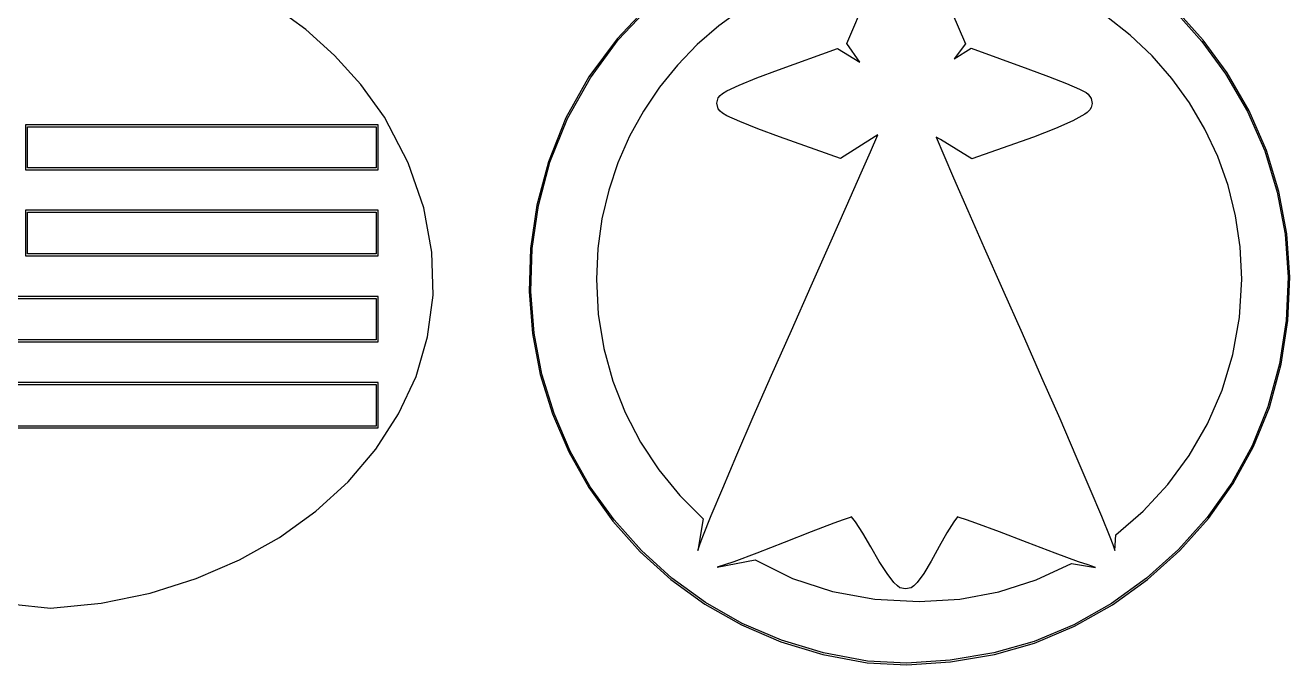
# Model space of a CAD drawing. Extents: x 23 to 528, y 384 to 592.
# Drawn here: x 122.5 to 292.6, y 384.4 to 470.4 of the extents above; entities that cross this region are included whole.
import ezdxf

# ---------------------------------------------------------------- set-up
doc = ezdxf.new("R2010")
doc.units = 0
doc.layers.get('0').update_dxf_attribs({"linetype": 'CONTINUOUS'})

msp = doc.modelspace()

# ---------------------------------------------------------------- linework, layer by layer
at = {"color": 0}
for p, q in [((232.992, 467.974), (236.302, 475.689)), ((245.879, 475.096), (248.961, 467.935)), ((160.255, 469.872), (156.045, 472.916)), ((206.484, 473.244), (202.1, 468.619)), ((202.274, 468.471), (206.64, 473.075)), ((218.907, 472.592), (215.791, 470.341)), ((271.133, 469.12), (267.948, 471.629)), ((277.267, 472.179), (280.778, 468.27)), ((280.954, 468.415), (277.427, 472.338)), ((164.119, 466.39), (160.255, 469.872)), ((215.791, 470.341), (212.892, 467.829)), ((202.1, 468.619), (198.323, 463.508)), ((198.513, 463.381), (202.274, 468.471)), ((212.892, 467.829), (210.225, 465.07)), ((234.775, 465.494), (232.992, 467.974)), ((248.961, 467.935), (247.456, 465.924)), ((274.067, 466.33), (271.133, 469.12)), ((280.778, 468.27), (283.963, 463.913)), ((284.153, 464.037), (280.954, 468.415)), ((167.647, 462.467), (164.119, 466.39)), ((223.798, 464.432), (231.771, 467.325)), ((231.771, 467.325), (234.775, 465.494)), ((247.456, 465.924), (249.718, 467.36)), ((249.718, 467.36), (257.346, 464.584)), ((276.731, 463.278), (274.067, 466.33)), ((210.225, 465.07), (207.808, 462.089)), ((220.918, 463.349), (223.798, 464.432)), ((257.346, 464.584), (260.134, 463.543)), ((198.323, 463.508), (195.221, 457.973)), ((195.427, 457.874), (198.513, 463.381)), ((218.542, 462.375), (220.918, 463.349)), ((260.134, 463.543), (262.534, 462.594)), ((262.534, 462.594), (264.317, 461.818)), ((279.105, 459.983), (276.731, 463.278)), ((283.963, 463.913), (286.906, 458.84)), ((287.109, 458.943), (284.153, 464.037)), ((170.845, 458.089), (167.647, 462.467)), ((207.808, 462.089), (205.659, 458.897)), ((215.698, 460.693), (215.967, 460.992)), ((215.967, 460.992), (216.286, 461.26)), ((216.286, 461.26), (216.864, 461.599)), ((216.864, 461.599), (218.542, 462.375)), ((264.317, 461.818), (264.93, 461.518)), ((264.93, 461.518), (265.179, 461.384)), ((265.179, 461.384), (265.487, 461.151)), ((265.487, 461.151), (265.865, 460.583)), ((215.523, 459.945), (215.698, 460.693)), ((215.696, 459.172), (215.523, 459.945)), ((265.866, 459.38), (265.678, 459.063)), ((265.865, 460.583), (265.994, 459.892)), ((265.994, 459.892), (265.866, 459.38)), ((281.168, 456.473), (279.105, 459.983)), ((174.001, 451.937), (170.845, 458.089)), ((195.221, 457.973), (192.867, 452.081)), ((193.084, 452.011), (195.427, 457.874)), ((205.659, 458.897), (203.791, 455.51)), ((215.973, 458.865), (215.696, 459.172)), ((216.297, 458.597), (215.973, 458.865)), ((216.887, 458.258), (216.297, 458.597)), ((218.598, 457.482), (216.887, 458.258)), ((263.42, 457.563), (261.064, 456.526)), ((265.031, 458.459), (263.42, 457.563)), ((265.345, 458.692), (265.031, 458.459)), ((265.678, 459.063), (265.345, 458.692)), ((286.906, 458.84), (289.224, 453.521)), ((289.436, 453.598), (287.109, 458.943)), ((122.524, 457.041), (122.524, 450.988)), ((169.978, 457.041), (122.524, 457.041)), ((122.789, 456.777), (169.714, 456.777)), ((122.789, 451.252), (122.789, 456.777)), ((169.714, 456.777), (169.714, 451.252)), ((169.978, 450.988), (169.978, 457.041)), ((221.028, 456.509), (218.598, 457.482)), ((223.975, 455.418), (221.028, 456.509)), ((261.064, 456.526), (258.104, 455.404)), ((282.902, 452.759), (281.168, 456.473)), ((203.791, 455.51), (202.227, 451.951)), ((232.144, 452.522), (223.975, 455.418)), ((236.831, 455.482), (232.144, 452.522)), ((236.193, 453.408), (237.199, 455.704)), ((237.199, 455.704), (236.831, 455.482)), ((245.6, 455.048), (245.037, 455.362)), ((245.037, 455.362), (246.054, 452.956)), ((249.841, 452.476), (245.6, 455.048)), ((258.104, 455.404), (249.841, 452.476)), ((234.947, 450.575), (236.193, 453.408)), ((246.054, 452.956), (247.355, 449.926)), ((284.285, 448.864), (282.902, 452.759)), ((289.224, 453.521), (290.908, 448.003)), ((291.128, 448.056), (289.436, 453.598)), ((122.524, 450.988), (169.978, 450.988)), ((169.714, 451.252), (122.789, 451.252)), ((176.101, 445.862), (174.001, 451.937)), ((192.867, 452.081), (191.327, 446.232)), ((191.549, 446.183), (193.084, 452.011)), ((202.227, 451.951), (200.98, 448.232)), ((232.975, 446.112), (234.947, 450.575)), ((247.355, 449.926), (249.269, 445.523)), ((200.98, 448.232), (200.069, 444.373)), ((285.298, 444.81), (284.285, 448.864)), ((290.908, 448.003), (291.954, 442.334)), ((292.179, 442.362), (291.128, 448.056)), ((177.203, 439.914), (176.101, 445.862)), ((191.327, 446.232), (190.475, 440.401)), ((190.7, 440.38), (191.549, 446.183)), ((230.715, 441.011), (232.975, 446.112)), ((122.524, 445.541), (122.524, 439.409)), ((169.978, 445.541), (122.524, 445.541)), ((122.789, 445.273), (169.714, 445.273)), ((122.789, 439.674), (122.789, 445.273)), ((169.714, 445.273), (169.714, 439.674)), ((169.978, 439.409), (169.978, 445.541)), ((200.069, 444.373), (199.51, 440.39)), ((249.269, 445.523), (251.479, 440.489)), ((285.921, 440.612), (285.298, 444.81)), ((291.954, 442.334), (292.354, 436.563)), ((292.579, 436.563), (292.179, 442.362)), ((228.221, 435.391), (230.715, 441.011)), ((251.479, 440.489), (253.93, 434.94)), ((286.133, 436.298), (285.921, 440.612)), ((122.524, 439.409), (169.978, 439.409)), ((169.714, 439.674), (122.789, 439.674)), ((177.36, 434.125), (177.203, 439.914)), ((190.475, 440.401), (190.284, 434.636)), ((190.51, 434.636), (190.7, 440.38)), ((199.51, 440.39), (199.319, 436.298)), ((199.319, 436.298), (199.575, 431.56)), ((225.546, 429.376), (228.221, 435.391)), ((285.827, 431.119), (286.133, 436.298)), ((292.354, 436.563), (292.101, 430.735)), ((292.328, 430.71), (292.579, 436.563)), ((169.978, 433.959), (84.7894, 433.959)), ((85.054, 433.694), (169.714, 433.694)), ((169.714, 433.694), (169.714, 428.096)), ((169.978, 427.831), (169.978, 433.959)), ((176.63, 428.537), (177.36, 434.125)), ((190.284, 434.636), (190.729, 428.974)), ((190.952, 428.999), (190.51, 434.636)), ((253.93, 434.94), (256.571, 429.002)), ((199.575, 431.56), (200.324, 426.967)), ((284.933, 426.124), (285.827, 431.119)), ((292.101, 430.735), (291.193, 424.896)), ((291.417, 424.847), (292.328, 430.71)), ((190.729, 428.974), (191.78, 423.46)), ((191.998, 423.513), (190.952, 428.999)), ((222.88, 423.362), (225.546, 429.376)), ((256.571, 429.002), (259.209, 423.062)), ((84.7894, 427.831), (169.978, 427.831)), ((169.714, 428.096), (85.054, 428.096)), ((175.067, 423.196), (176.63, 428.537)), ((200.324, 426.967), (201.541, 422.55)), ((283.486, 421.34), (284.933, 426.124)), ((193.623, 418.211), (191.998, 423.513)), ((291.193, 424.896), (289.622, 419.096)), ((289.839, 419.022), (291.417, 424.847)), ((169.978, 422.384), (84.7894, 422.384)), ((85.054, 422.12), (169.714, 422.12)), ((169.714, 422.12), (169.714, 416.518)), ((169.978, 416.253), (169.978, 422.384)), ((172.727, 418.137), (175.067, 423.196)), ((191.78, 423.46), (193.413, 418.137)), ((201.541, 422.55), (203.199, 418.334)), ((220.419, 417.742), (222.88, 423.362)), ((259.209, 423.062), (261.647, 417.513)), ((281.521, 416.807), (283.486, 421.34)), ((289.622, 419.096), (287.521, 413.865)), ((287.727, 413.77), (289.839, 419.022)), ((169.667, 413.403), (172.727, 418.137)), ((193.413, 418.137), (195.599, 413.05)), ((195.8, 413.145), (193.623, 418.211)), ((203.199, 418.334), (205.27, 414.348)), ((218.211, 412.637), (220.419, 417.742)), ((261.647, 417.513), (263.832, 412.468)), ((279.072, 412.559), (281.521, 416.807)), ((84.7894, 416.253), (169.978, 416.253)), ((169.714, 416.518), (85.054, 416.518)), ((165.941, 409.028), (169.667, 413.403)), ((205.27, 414.348), (207.728, 410.616)), ((287.521, 413.865), (284.784, 408.887)), ((284.978, 408.767), (287.727, 413.77)), ((195.599, 413.05), (198.312, 408.234)), ((198.501, 408.351), (195.8, 413.145)), ((216.313, 408.171), (218.211, 412.637)), ((263.832, 412.468), (265.716, 408.058)), ((276.175, 408.633), (279.072, 412.559)), ((207.728, 410.616), (210.548, 407.166)), ((161.605, 405.063), (165.941, 409.028)), ((198.312, 408.234), (201.526, 403.737)), ((201.701, 403.874), (198.501, 408.351)), ((214.774, 404.463), (216.313, 408.171)), ((272.865, 405.059), (276.175, 408.633)), ((284.784, 408.887), (281.468, 404.22)), ((281.648, 404.079), (284.978, 408.767)), ((210.548, 407.166), (213.701, 404.022)), ((265.716, 408.058), (267.243, 404.396)), ((156.716, 401.539), (161.605, 405.063)), ((269.177, 401.877), (272.865, 405.059)), ((201.526, 403.737), (205.213, 399.595)), ((205.37, 399.754), (201.701, 403.874)), ((213.701, 404.022), (212.958, 399.778)), ((213.644, 401.634), (214.774, 404.463)), ((231.282, 403.444), (228.202, 402.273)), ((232.507, 403.892), (231.282, 403.444)), ((233.46, 404.223), (232.507, 403.892)), ((233.655, 404.283), (233.46, 404.223)), ((234.184, 403.606), (233.655, 404.283)), ((235.154, 402.11), (234.184, 403.606)), ((247.402, 403.624), (246.469, 402.138)), ((247.904, 404.29), (247.402, 403.624)), ((248.138, 404.216), (247.904, 404.29)), ((249.119, 403.885), (248.138, 404.216)), ((250.378, 403.437), (249.119, 403.885)), ((253.538, 402.262), (250.378, 403.437)), ((267.243, 404.396), (268.369, 401.606)), ((281.468, 404.22), (277.63, 399.919)), ((277.793, 399.761), (281.648, 404.079)), ((151.329, 398.498), (156.716, 401.539)), ((213.243, 400.586), (213.644, 401.634)), ((228.202, 402.273), (224.572, 400.833)), ((236.23, 400.255), (235.154, 402.11)), ((246.469, 402.138), (245.447, 400.29)), ((257.266, 400.826), (253.538, 402.262)), ((268.369, 401.606), (268.767, 400.569)), ((269.054, 399.771), (269.177, 401.877)), ((209.487, 396.032), (205.37, 399.754)), ((212.958, 399.778), (213.243, 400.586)), ((224.572, 400.833), (220.912, 399.404)), ((237.368, 398.29), (236.23, 400.255)), ((245.447, 400.29), (244.365, 398.318)), ((261.011, 399.394), (257.266, 400.826)), ((268.767, 400.569), (269.054, 399.771)), ((277.63, 399.919), (273.327, 396.042)), ((273.47, 395.866), (277.793, 399.761)), ((145.5, 395.982), (151.329, 398.498)), ((205.213, 399.595), (209.346, 395.855)), ((215.551, 397.514), (220.679, 398.519)), ((217.807, 398.261), (216.557, 397.831)), ((220.912, 399.404), (217.807, 398.261)), ((220.679, 398.519), (225.723, 396.011)), ((238.431, 396.656), (237.368, 398.29)), ((244.365, 398.318), (243.351, 396.677)), ((258.488, 395.841), (263.226, 398.029)), ((264.181, 398.247), (261.011, 399.394)), ((263.226, 398.029), (266.477, 397.503)), ((265.453, 397.82), (264.181, 398.247)), ((216.557, 397.831), (215.551, 397.514)), ((239.35, 395.464), (238.431, 396.656)), ((243.351, 396.677), (242.465, 395.482)), ((266.477, 397.503), (265.453, 397.82)), ((139.284, 394.035), (145.5, 395.982)), ((209.346, 395.855), (213.899, 392.564)), ((214.019, 392.751), (209.487, 396.032)), ((225.723, 396.011), (231.096, 394.254)), ((239.819, 395.005), (239.35, 395.464)), ((240.161, 394.744), (239.819, 395.005)), ((240.905, 394.596), (240.161, 394.744)), ((241.651, 394.748), (240.905, 394.596)), ((242.003, 395.016), (241.651, 394.748)), ((242.465, 395.482), (242.003, 395.016)), ((253.465, 394.229), (258.488, 395.841)), ((273.327, 396.042), (268.614, 392.645)), ((268.738, 392.455), (273.47, 395.866)), ((132.737, 392.691), (139.284, 394.035)), ((231.096, 394.254), (236.773, 393.227)), ((236.773, 393.227), (242.725, 392.892)), ((242.725, 392.892), (248.197, 393.234)), ((248.197, 393.234), (253.465, 394.229)), ((120.826, 392.529), (125.916, 391.989)), ((125.916, 391.989), (132.737, 392.691)), ((213.899, 392.564), (218.844, 389.756)), ((218.944, 389.957), (214.019, 392.751)), ((268.614, 392.645), (263.55, 389.788)), ((263.65, 389.583), (268.738, 392.455)), ((218.844, 389.756), (224.154, 387.473)), ((224.232, 387.685), (218.944, 389.957)), ((263.55, 389.788), (258.189, 387.523)), ((258.266, 387.308), (263.65, 389.583)), ((224.154, 387.473), (229.804, 385.763)), ((229.858, 385.985), (224.232, 387.685)), ((258.189, 387.523), (252.802, 386.006)), ((252.852, 385.784), (258.266, 387.308)), ((229.804, 385.763), (235.767, 384.665)), ((235.796, 384.891), (229.858, 385.985)), ((235.767, 384.665), (241.075, 384.401)), ((241.071, 384.63), (235.796, 384.891)), ((246.918, 385.022), (241.071, 384.63)), ((241.075, 384.401), (246.946, 384.796)), ((252.802, 386.006), (246.918, 385.022)), ((246.946, 384.796), (252.852, 385.784))]:
    msp.add_line(p, q, dxfattribs=at)

doc.saveas('drawing.dxf')
